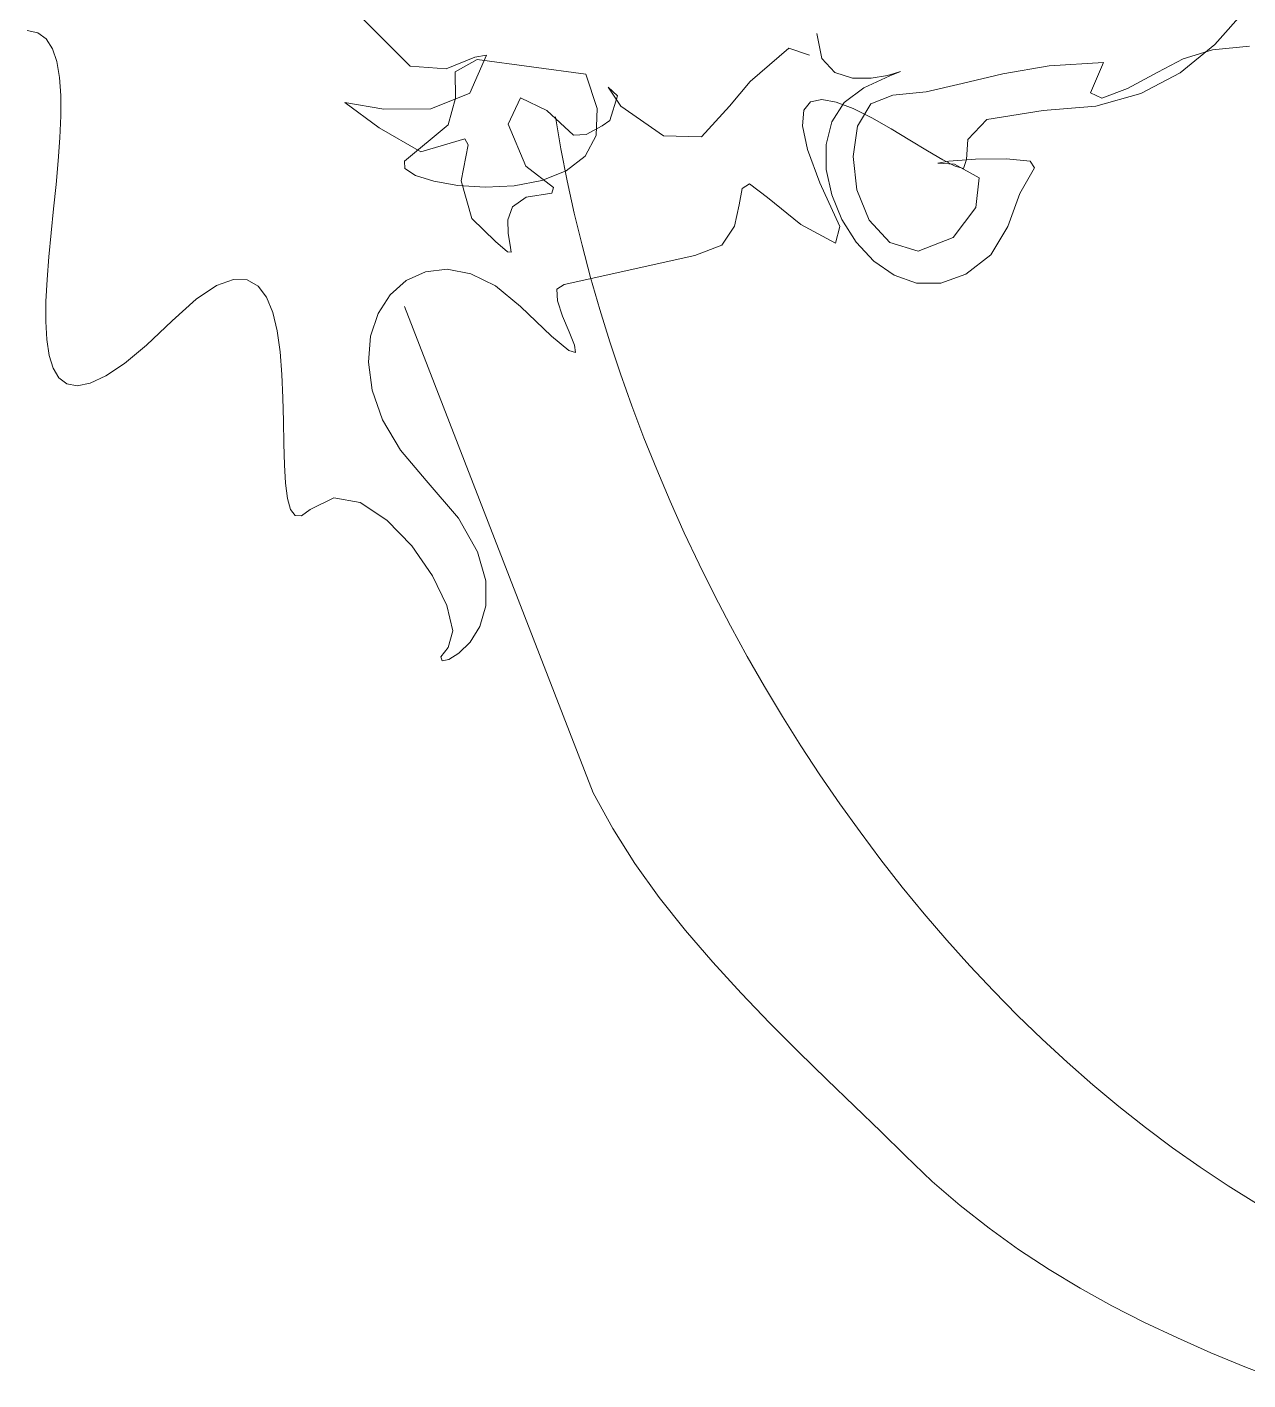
# Model space of a CAD drawing. Header units: centimetres. Extents: x 134057 to 145613, y 5028 to 39996.
# Drawn here: x 134596.9 to 134650.4, y 14435.8 to 14495 of the extents above; entities that cross this region are included whole.
import ezdxf

# ---------------------------------------------------------------- set-up
doc = ezdxf.new("R2010")
doc.units = ezdxf.units.CM
doc.layers.add('0.1', color=253, linetype='Continuous', lineweight=9)

msp = doc.modelspace()

# ---------------------------------------------------------------- linework, layer by layer
at = {"layer": '0.1', "linetype": 'Continuous', "lineweight": 13}
for p, q in [((134611.162, 14495.874), (134613.706, 14493.33)), ((134611.162, 14495.874), (134613.706, 14493.33)), ((134650.337, 14495.841), (134648.953, 14494.279)), ((134597.393, 14494.793), (134596.918, 14494.887)), ((134597.762, 14494.524), (134597.393, 14494.793)), ((134598.037, 14494.095), (134597.762, 14494.524)), ((134631.512, 14494.761), (134631.735, 14493.664)), ((134631.512, 14494.761), (134631.735, 14493.664)), ((134598.228, 14493.526), (134598.037, 14494.095)), ((134628.604, 14492.653), (134630.288, 14494.114)), ((134628.604, 14492.653), (134630.288, 14494.114)), ((134630.288, 14494.114), (134631.194, 14493.807)), ((134630.288, 14494.114), (134631.194, 14493.807)), ((134648.953, 14494.279), (134647.432, 14493.038)), ((134647.57, 14493.648), (134648.849, 14494.046)), ((134647.57, 14493.648), (134648.849, 14494.046)), ((134648.849, 14494.046), (134650.471, 14494.202)), ((134648.849, 14494.046), (134650.471, 14494.202)), ((134598.345, 14492.834), (134598.228, 14493.526)), ((134613.706, 14493.33), (134615.278, 14493.207)), ((134613.706, 14493.33), (134615.278, 14493.207)), ((134615.278, 14493.207), (134616.533, 14493.719)), ((134615.278, 14493.207), (134616.533, 14493.719)), ((134615.667, 14493.086), (134616.633, 14493.615)), ((134617.045, 14493.807), (134616.322, 14492.143)), ((134617.045, 14493.807), (134616.322, 14492.143)), ((134616.533, 14493.719), (134617.045, 14493.807)), ((134616.533, 14493.719), (134617.045, 14493.807)), ((134616.633, 14493.615), (134621.402, 14492.98)), ((134631.735, 14493.664), (134632.304, 14493.05)), ((134631.735, 14493.664), (134632.304, 14493.05)), ((134639.659, 14492.986), (134641.694, 14493.341)), ((134639.659, 14492.986), (134641.694, 14493.341)), ((134641.694, 14493.341), (134644.072, 14493.489)), ((134641.694, 14493.341), (134644.072, 14493.489)), ((134644.072, 14493.489), (134643.505, 14492.163)), ((134644.072, 14493.489), (134643.505, 14492.163)), ((134646.458, 14493.067), (134647.57, 14493.648)), ((134646.458, 14493.067), (134647.57, 14493.648)), ((134598.399, 14492.037), (134598.345, 14492.834)), ((134615.69, 14491.92), (134615.667, 14493.086)), ((134621.402, 14492.98), (134621.895, 14491.477)), ((134632.304, 14493.05), (134633.073, 14492.8)), ((134632.304, 14493.05), (134633.073, 14492.8)), ((134633.073, 14492.8), (134633.892, 14492.798)), ((134633.073, 14492.8), (134633.892, 14492.798)), ((134634.723, 14492.908), (134633.579, 14492.376)), ((134634.723, 14492.908), (134633.579, 14492.376)), ((134633.892, 14492.798), (134634.615, 14492.926)), ((134633.892, 14492.798), (134634.615, 14492.926)), ((134634.615, 14492.926), (134635.092, 14493.065)), ((134634.615, 14492.926), (134635.092, 14493.065)), ((134635.178, 14493.099), (134634.723, 14492.908)), ((134635.178, 14493.099), (134634.723, 14492.908)), ((134635.092, 14493.065), (134635.178, 14493.099)), ((134635.092, 14493.065), (134635.178, 14493.099)), ((134637.891, 14492.562), (134639.659, 14492.986)), ((134637.891, 14492.562), (134639.659, 14492.986)), ((134645.125, 14492.356), (134646.458, 14493.067)), ((134645.125, 14492.356), (134646.458, 14493.067)), ((134647.432, 14493.038), (134645.713, 14492.133)), ((134616.322, 14492.143), (134614.601, 14491.462)), ((134616.322, 14492.143), (134614.601, 14491.462)), ((134622.786, 14492.029), (134622.38, 14492.406)), ((134622.38, 14492.406), (134622.927, 14491.582)), ((134622.786, 14492.029), (134622.38, 14492.406)), ((134622.38, 14492.406), (134622.927, 14491.582)), ((134627.697, 14491.582), (134628.604, 14492.653)), ((134627.697, 14491.582), (134628.604, 14492.653)), ((134633.579, 14492.376), (134632.719, 14491.738)), ((134633.579, 14492.376), (134632.719, 14491.738)), ((134634.851, 14492.059), (134636.314, 14492.207)), ((134634.851, 14492.059), (134636.314, 14492.207)), ((134636.314, 14492.207), (134637.891, 14492.562)), ((134636.314, 14492.207), (134637.891, 14492.562)), ((134643.505, 14492.163), (134643.998, 14491.92)), ((134643.505, 14492.163), (134643.998, 14491.92)), ((134645.713, 14492.133), (134643.734, 14491.578)), ((134643.998, 14491.92), (134645.125, 14492.356)), ((134643.998, 14491.92), (134645.125, 14492.356)), ((134598.4, 14491.151), (134598.399, 14492.037)), ((134612.551, 14491.438), (134610.845, 14491.741)), ((134610.845, 14491.741), (134612.346, 14490.622)), ((134612.551, 14491.438), (134610.845, 14491.741)), ((134610.845, 14491.741), (134612.346, 14490.622)), ((134615.361, 14490.754), (134615.69, 14491.92)), ((134617.999, 14490.787), (134618.529, 14491.935)), ((134617.999, 14490.787), (134618.529, 14491.935)), ((134618.529, 14491.935), (134619.695, 14491.387)), ((134618.529, 14491.935), (134619.695, 14491.387)), ((134622.45, 14490.946), (134622.786, 14492.029)), ((134622.45, 14490.946), (134622.786, 14492.029)), ((134622.927, 14491.582), (134624.8, 14490.274)), ((134622.927, 14491.582), (134624.8, 14490.274)), ((134626.46, 14490.239), (134627.697, 14491.582)), ((134626.46, 14490.239), (134627.697, 14491.582)), ((134631.247, 14491.767), (134630.955, 14491.4)), ((134631.732, 14491.868), (134631.247, 14491.767)), ((134632.368, 14491.752), (134631.732, 14491.868)), ((134632.719, 14491.738), (134632.176, 14490.888)), ((134632.719, 14491.738), (134632.176, 14490.888)), ((134633.114, 14491.468), (134632.368, 14491.752)), ((134633.306, 14490.703), (134633.887, 14491.68)), ((134633.306, 14490.703), (134633.887, 14491.68)), ((134633.887, 14491.68), (134634.851, 14492.059)), ((134633.887, 14491.68), (134634.851, 14492.059)), ((134643.734, 14491.578), (134641.434, 14491.39)), ((134598.358, 14490.196), (134598.4, 14491.151)), ((134614.601, 14491.462), (134612.551, 14491.438)), ((134614.601, 14491.462), (134612.551, 14491.438)), ((134619.695, 14491.387), (134620.861, 14490.31)), ((134619.695, 14491.387), (134620.861, 14490.31)), ((134620.066, 14491.105), (134620.308, 14489.706)), ((134620.066, 14491.105), (134620.308, 14489.706)), ((134621.895, 14491.477), (134621.851, 14490.29)), ((134622.109, 14490.71), (134622.45, 14490.946)), ((134622.109, 14490.71), (134622.45, 14490.946)), ((134630.955, 14491.4), (134630.895, 14490.718)), ((134633.927, 14491.064), (134633.114, 14491.468)), ((134634.768, 14490.589), (134633.927, 14491.064)), ((134638.965, 14490.992), (134638.135, 14490.118)), ((134641.434, 14491.39), (134638.965, 14490.992)), ((134612.346, 14490.622), (134614.166, 14489.574)), ((134612.346, 14490.622), (134614.166, 14489.574)), ((134613.453, 14489.164), (134615.361, 14490.754)), ((134618.776, 14488.944), (134617.999, 14490.787)), ((134618.776, 14488.944), (134617.999, 14490.787)), ((134621.414, 14490.333), (134622.109, 14490.71)), ((134621.414, 14490.333), (134622.109, 14490.71)), ((134630.895, 14490.718), (134631.111, 14489.674)), ((134632.176, 14490.888), (134631.922, 14489.89)), ((134632.176, 14490.888), (134631.922, 14489.89)), ((134633.103, 14489.368), (134633.306, 14490.703)), ((134633.103, 14489.368), (134633.306, 14490.703)), ((134635.595, 14490.091), (134634.768, 14490.589)), ((134598.285, 14489.187), (134598.358, 14490.196)), ((134614.166, 14489.574), (134616.091, 14490.151)), ((134614.166, 14489.574), (134616.091, 14490.151)), ((134616.244, 14489.88), (134615.938, 14488.302)), ((134616.244, 14489.88), (134615.938, 14488.302)), ((134616.091, 14490.151), (134616.244, 14489.88)), ((134616.091, 14490.151), (134616.244, 14489.88)), ((134620.861, 14490.31), (134621.414, 14490.333)), ((134620.861, 14490.31), (134621.414, 14490.333)), ((134621.851, 14490.29), (134621.367, 14489.388)), ((134624.8, 14490.274), (134626.46, 14490.239)), ((134624.8, 14490.274), (134626.46, 14490.239)), ((134631.922, 14489.89), (134631.928, 14488.803)), ((134631.922, 14489.89), (134631.928, 14488.803)), ((134636.367, 14489.619), (134635.595, 14490.091)), ((134638.135, 14490.118), (134638.08, 14489.243)), ((134598.189, 14488.144), (134598.285, 14489.187)), ((134613.47, 14488.844), (134613.453, 14489.164)), ((134620.308, 14489.706), (134620.583, 14488.302)), ((134620.308, 14489.706), (134620.583, 14488.302)), ((134621.367, 14489.388), (134620.542, 14488.74)), ((134631.111, 14489.674), (134631.642, 14488.218)), ((134633.273, 14487.913), (134633.103, 14489.368)), ((134633.273, 14487.913), (134633.103, 14489.368)), ((134637.042, 14489.222), (134636.367, 14489.619)), ((134637.295, 14489.173), (134636.819, 14489.081)), ((134637.295, 14489.173), (134636.819, 14489.081)), ((134637.579, 14488.948), (134637.042, 14489.222)), ((134638.468, 14489.256), (134637.295, 14489.173)), ((134638.468, 14489.256), (134637.295, 14489.173)), ((134638.08, 14489.243), (134637.936, 14488.846)), ((134639.827, 14489.273), (134638.468, 14489.256)), ((134639.827, 14489.273), (134638.468, 14489.256)), ((134640.859, 14489.167), (134639.827, 14489.273)), ((134640.859, 14489.167), (134639.827, 14489.273)), ((134641.051, 14488.879), (134640.859, 14489.167)), ((134641.051, 14488.879), (134640.859, 14489.167)), ((134613.931, 14488.541), (134613.47, 14488.844)), ((134619.977, 14488.019), (134618.776, 14488.944)), ((134619.977, 14488.019), (134618.776, 14488.944)), ((134620.542, 14488.74), (134619.475, 14488.318)), ((134631.928, 14488.803), (134632.168, 14487.688)), ((134631.928, 14488.803), (134632.168, 14487.688)), ((134636.819, 14489.081), (134637.554, 14489.038)), ((134636.819, 14489.081), (134637.554, 14489.038)), ((134637.554, 14489.038), (134638.624, 14488.442)), ((134637.554, 14489.038), (134638.624, 14488.442)), ((134637.936, 14488.846), (134637.579, 14488.948)), ((134640.416, 14487.748), (134641.051, 14488.879)), ((134640.416, 14487.748), (134641.051, 14488.879)), ((134598.082, 14487.084), (134598.189, 14488.144)), ((134614.74, 14488.285), (134613.931, 14488.541)), ((134615.796, 14488.104), (134614.74, 14488.285)), ((134617.003, 14488.03), (134615.796, 14488.104)), ((134615.938, 14488.302), (134616.409, 14486.653)), ((134615.938, 14488.302), (134616.409, 14486.653)), ((134618.262, 14488.091), (134617.003, 14488.03)), ((134619.475, 14488.318), (134618.262, 14488.091)), ((134619.907, 14487.766), (134619.977, 14488.019)), ((134619.907, 14487.766), (134619.977, 14488.019)), ((134620.583, 14488.302), (134620.892, 14486.896)), ((134620.583, 14488.302), (134620.892, 14486.896)), ((134628.244, 14487.974), (134628.119, 14487.256)), ((134628.564, 14488.181), (134628.244, 14487.974)), ((134629.351, 14487.574), (134628.564, 14488.181)), ((134631.642, 14488.218), (134632.531, 14486.302)), ((134638.624, 14488.442), (134638.488, 14487.13)), ((134638.624, 14488.442), (134638.488, 14487.13)), ((134618.192, 14487.168), (134618.787, 14487.597)), ((134618.192, 14487.168), (134618.787, 14487.597)), ((134618.787, 14487.597), (134619.907, 14487.766)), ((134618.787, 14487.597), (134619.907, 14487.766)), ((134630.811, 14486.396), (134629.351, 14487.574)), ((134632.168, 14487.688), (134632.613, 14486.606)), ((134632.168, 14487.688), (134632.613, 14486.606)), ((134633.811, 14486.578), (134633.273, 14487.913)), ((134633.811, 14486.578), (134633.273, 14487.913)), ((134639.886, 14486.3), (134640.416, 14487.748)), ((134639.886, 14486.3), (134640.416, 14487.748)), ((134597.974, 14486.024), (134598.082, 14487.084)), ((134617.975, 14486.594), (134618.192, 14487.168)), ((134617.975, 14486.594), (134618.192, 14487.168)), ((134620.892, 14486.896), (134621.233, 14485.487)), ((134620.892, 14486.896), (134621.233, 14485.487)), ((134628.119, 14487.256), (134627.914, 14486.326)), ((134638.488, 14487.13), (134637.487, 14485.818)), ((134638.488, 14487.13), (134637.487, 14485.818)), ((134616.409, 14486.653), (134617.434, 14485.644)), ((134616.409, 14486.653), (134617.434, 14485.644)), ((134617.99, 14485.993), (134617.975, 14486.594)), ((134617.99, 14485.993), (134617.975, 14486.594)), ((134627.914, 14486.326), (134627.357, 14485.484)), ((134632.342, 14485.572), (134630.811, 14486.396)), ((134632.531, 14486.302), (134632.342, 14485.572)), ((134632.613, 14486.606), (134633.235, 14485.618)), ((134632.613, 14486.606), (134633.235, 14485.618)), ((134634.709, 14485.601), (134633.811, 14486.578)), ((134634.709, 14485.601), (134633.811, 14486.578)), ((134639.144, 14485.063), (134639.886, 14486.3)), ((134639.144, 14485.063), (134639.886, 14486.3)), ((134597.875, 14484.983), (134597.974, 14486.024)), ((134617.434, 14485.644), (134617.959, 14485.191)), ((134617.434, 14485.644), (134617.959, 14485.191)), ((134618.09, 14485.482), (134617.99, 14485.993)), ((134618.09, 14485.482), (134617.99, 14485.993)), ((134633.235, 14485.618), (134634.008, 14484.785)), ((134633.235, 14485.618), (134634.008, 14484.785)), ((134635.964, 14485.222), (134634.709, 14485.601)), ((134635.964, 14485.222), (134634.709, 14485.601)), ((134637.487, 14485.818), (134635.964, 14485.222)), ((134637.487, 14485.818), (134635.964, 14485.222)), ((134617.959, 14485.191), (134618.128, 14485.175)), ((134617.959, 14485.191), (134618.128, 14485.175)), ((134618.128, 14485.175), (134618.09, 14485.482)), ((134618.128, 14485.175), (134618.09, 14485.482)), ((134626.172, 14485.03), (134620.448, 14483.758)), ((134621.233, 14485.487), (134621.607, 14484.076)), ((134621.233, 14485.487), (134621.607, 14484.076)), ((134627.357, 14485.484), (134626.172, 14485.03)), ((134638.039, 14484.212), (134639.144, 14485.063)), ((134638.039, 14484.212), (134639.144, 14485.063)), ((134597.796, 14483.976), (134597.875, 14484.983)), ((134615.324, 14484.43), (134614.372, 14484.317)), ((134616.357, 14484.238), (134615.324, 14484.43)), ((134634.008, 14484.785), (134634.902, 14484.167)), ((134634.008, 14484.785), (134634.902, 14484.167)), ((134597.747, 14483.024), (134597.796, 14483.976)), ((134605.962, 14483.983), (134605.224, 14483.714)), ((134606.562, 14483.965), (134605.962, 14483.983)), ((134607.039, 14483.694), (134606.562, 14483.965)), ((134613.529, 14483.933), (134612.827, 14483.313)), ((134614.372, 14484.317), (134613.529, 14483.933)), ((134617.439, 14483.708), (134616.357, 14484.238)), ((134621.607, 14484.076), (134622.012, 14482.666)), ((134621.607, 14484.076), (134622.012, 14482.666)), ((134634.902, 14484.167), (134635.891, 14483.824)), ((134634.902, 14484.167), (134635.891, 14483.824)), ((134635.891, 14483.824), (134636.946, 14483.819)), ((134635.891, 14483.824), (134636.946, 14483.819)), ((134636.946, 14483.819), (134638.039, 14484.212)), ((134636.946, 14483.819), (134638.039, 14484.212)), ((134605.224, 14483.714), (134604.334, 14483.121)), ((134607.407, 14483.207), (134607.039, 14483.694)), ((134612.827, 14483.313), (134612.297, 14482.488)), ((134618.54, 14482.805), (134617.439, 14483.708)), ((134620.448, 14483.758), (134620.131, 14483.558)), ((134620.131, 14483.558), (134620.152, 14483.052)), ((134597.739, 14482.142), (134597.747, 14483.024)), ((134604.334, 14483.121), (134603.278, 14482.169)), ((134607.682, 14482.541), (134607.407, 14483.207)), ((134621.72, 14461.501), (134613.453, 14482.805)), ((134619.893, 14481.497), (134618.54, 14482.805)), ((134620.152, 14483.052), (134620.377, 14482.381)), ((134622.012, 14482.666), (134622.449, 14481.257)), ((134622.012, 14482.666), (134622.449, 14481.257)), ((134597.781, 14481.348), (134597.739, 14482.142)), ((134603.278, 14482.169), (134602.157, 14481.106)), ((134607.877, 14481.731), (134607.682, 14482.541)), ((134612.297, 14482.488), (134611.967, 14481.495)), ((134620.377, 14482.381), (134620.673, 14481.686)), ((134608.007, 14480.813), (134607.877, 14481.731)), ((134611.967, 14481.495), (134611.87, 14480.366)), ((134620.65, 14480.873), (134619.893, 14481.497)), ((134620.673, 14481.686), (134620.906, 14481.109)), ((134597.884, 14480.661), (134597.781, 14481.348)), ((134602.157, 14481.106), (134601.191, 14480.308)), ((134620.943, 14480.791), (134620.65, 14480.873)), ((134620.906, 14481.109), (134620.943, 14480.791)), ((134622.449, 14481.257), (134622.917, 14479.85)), ((134622.449, 14481.257), (134622.917, 14479.85)), ((134598.059, 14480.098), (134597.884, 14480.661)), ((134601.191, 14480.308), (134600.369, 14479.757)), ((134608.087, 14479.824), (134608.007, 14480.813)), ((134611.87, 14480.366), (134612.035, 14479.136)), ((134598.316, 14479.676), (134598.059, 14480.098)), ((134598.665, 14479.414), (134598.316, 14479.676)), ((134600.369, 14479.757), (134599.681, 14479.437)), ((134608.131, 14478.798), (134608.087, 14479.824)), ((134622.917, 14479.85), (134623.415, 14478.446)), ((134622.917, 14479.85), (134623.415, 14478.446)), ((134599.117, 14479.328), (134598.665, 14479.414)), ((134599.681, 14479.437), (134599.117, 14479.328)), ((134612.035, 14479.136), (134612.492, 14477.838)), ((134608.154, 14477.773), (134608.131, 14478.798)), ((134623.415, 14478.446), (134623.944, 14477.047)), ((134623.415, 14478.446), (134623.944, 14477.047)), ((134608.17, 14476.784), (134608.154, 14477.773)), ((134612.492, 14477.838), (134613.273, 14476.505)), ((134608.195, 14475.867), (134608.17, 14476.784)), ((134623.944, 14477.047), (134624.503, 14475.654)), ((134623.944, 14477.047), (134624.503, 14475.654)), ((134613.273, 14476.505), (134614.407, 14475.173)), ((134608.241, 14475.059), (134608.195, 14475.867)), ((134624.503, 14475.654), (134625.092, 14474.267)), ((134624.503, 14475.654), (134625.092, 14474.267)), ((134608.325, 14474.395), (134608.241, 14475.059)), ((134614.407, 14475.173), (134615.819, 14473.527)), ((134608.46, 14473.911), (134608.325, 14474.395)), ((134610.361, 14474.424), (134609.319, 14473.901)), ((134611.515, 14474.209), (134610.361, 14474.424)), ((134608.661, 14473.644), (134608.46, 14473.911)), ((134609.319, 14473.901), (134608.942, 14473.628)), ((134612.684, 14473.443), (134611.515, 14474.209)), ((134625.092, 14474.267), (134625.709, 14472.888)), ((134625.092, 14474.267), (134625.709, 14472.888)), ((134608.942, 14473.628), (134608.661, 14473.644)), ((134613.771, 14472.312), (134612.684, 14473.443)), ((134615.819, 14473.527), (134616.657, 14472.059)), ((134625.709, 14472.888), (134626.356, 14471.519)), ((134625.709, 14472.888), (134626.356, 14471.519)), ((134614.679, 14471.001), (134613.771, 14472.312)), ((134616.657, 14472.059), (134617.023, 14470.777)), ((134626.356, 14471.519), (134627.031, 14470.159)), ((134626.356, 14471.519), (134627.031, 14470.159)), ((134615.311, 14469.698), (134614.679, 14471.001)), ((134617.023, 14470.777), (134617.021, 14469.685)), ((134615.571, 14468.589), (134615.311, 14469.698)), ((134617.021, 14469.685), (134616.754, 14468.789)), ((134627.031, 14470.159), (134627.734, 14468.81)), ((134627.031, 14470.159), (134627.734, 14468.81)), ((134615.361, 14467.86), (134615.571, 14468.589)), ((134616.754, 14468.789), (134616.325, 14468.095)), ((134627.734, 14468.81), (134628.464, 14467.474)), ((134627.734, 14468.81), (134628.464, 14467.474)), ((134615.052, 14467.457), (134615.361, 14467.86)), ((134616.325, 14468.095), (134615.837, 14467.61)), ((134615.097, 14467.285), (134615.052, 14467.457)), ((134615.393, 14467.338), (134615.097, 14467.285)), ((134615.837, 14467.61), (134615.393, 14467.338)), ((134628.464, 14467.474), (134629.222, 14466.152)), ((134628.464, 14467.474), (134629.222, 14466.152)), ((134629.222, 14466.152), (134630.007, 14464.844)), ((134629.222, 14466.152), (134630.007, 14464.844)), ((134630.007, 14464.844), (134630.819, 14463.552)), ((134630.007, 14464.844), (134630.819, 14463.552)), ((134630.819, 14463.552), (134631.656, 14462.277)), ((134630.819, 14463.552), (134631.656, 14462.277)), ((134631.656, 14462.277), (134632.52, 14461.02)), ((134631.656, 14462.277), (134632.52, 14461.02)), ((134622.578, 14459.931), (134621.72, 14461.501)), ((134632.52, 14461.02), (134633.409, 14459.782)), ((134632.52, 14461.02), (134633.409, 14459.782)), ((134623.55, 14458.402), (134622.578, 14459.931)), ((134633.409, 14459.782), (134634.322, 14458.564)), ((134633.409, 14459.782), (134634.322, 14458.564)), ((134624.616, 14456.915), (134623.55, 14458.402)), ((134634.322, 14458.564), (134635.261, 14457.368)), ((134634.322, 14458.564), (134635.261, 14457.368)), ((134635.261, 14457.368), (134636.224, 14456.194)), ((134635.261, 14457.368), (134636.224, 14456.194)), ((134625.759, 14455.471), (134624.616, 14456.915)), ((134636.224, 14456.194), (134637.211, 14455.044)), ((134636.224, 14456.194), (134637.211, 14455.044)), ((134626.96, 14454.071), (134625.759, 14455.471)), ((134637.211, 14455.044), (134638.221, 14453.919)), ((134637.211, 14455.044), (134638.221, 14453.919)), ((134628.199, 14452.717), (134626.96, 14454.071)), ((134638.221, 14453.919), (134639.254, 14452.82)), ((134638.221, 14453.919), (134639.254, 14452.82)), ((134629.457, 14451.409), (134628.199, 14452.717)), ((134639.254, 14452.82), (134640.31, 14451.748)), ((134639.254, 14452.82), (134640.31, 14451.748)), ((134630.717, 14450.148), (134629.457, 14451.409)), ((134640.31, 14451.748), (134641.389, 14450.704)), ((134640.31, 14451.748), (134641.389, 14450.704)), ((134641.389, 14450.704), (134642.49, 14449.69)), ((134641.389, 14450.704), (134642.49, 14449.69)), ((134631.96, 14448.936), (134630.717, 14450.148)), ((134642.49, 14449.69), (134643.612, 14448.706)), ((134642.49, 14449.69), (134643.612, 14448.706)), ((134633.165, 14447.774), (134631.96, 14448.936)), ((134643.612, 14448.706), (134644.755, 14447.753)), ((134643.612, 14448.706), (134644.755, 14447.753)), ((134634.316, 14446.662), (134633.165, 14447.774)), ((134644.755, 14447.753), (134645.92, 14446.833)), ((134644.755, 14447.753), (134645.92, 14446.833)), ((134635.393, 14445.602), (134634.316, 14446.662)), ((134645.92, 14446.833), (134647.104, 14445.947)), ((134645.92, 14446.833), (134647.104, 14445.947)), ((134647.104, 14445.947), (134648.309, 14445.096)), ((134647.104, 14445.947), (134648.309, 14445.096)), ((134636.575, 14444.476), (134635.393, 14445.602)), ((134648.309, 14445.096), (134649.534, 14444.282)), ((134648.309, 14445.096), (134649.534, 14444.282)), ((134637.799, 14443.419), (134636.575, 14444.476)), ((134649.534, 14444.282), (134650.778, 14443.504)), ((134649.534, 14444.282), (134650.778, 14443.504)), ((134639.061, 14442.426), (134637.799, 14443.419)), ((134640.359, 14441.494), (134639.061, 14442.426)), ((134641.691, 14440.619), (134640.359, 14441.494)), ((134643.055, 14439.798), (134641.691, 14440.619)), ((134644.447, 14439.025), (134643.055, 14439.798)), ((134645.867, 14438.299), (134644.447, 14439.025)), ((134647.311, 14437.615), (134645.867, 14438.299)), ((134648.777, 14436.969), (134647.311, 14437.615)), ((134650.263, 14436.357), (134648.777, 14436.969)), ((134651.766, 14435.776), (134650.263, 14436.357))]:
    msp.add_line(p, q, dxfattribs=at)

doc.saveas('drawing.dxf')
